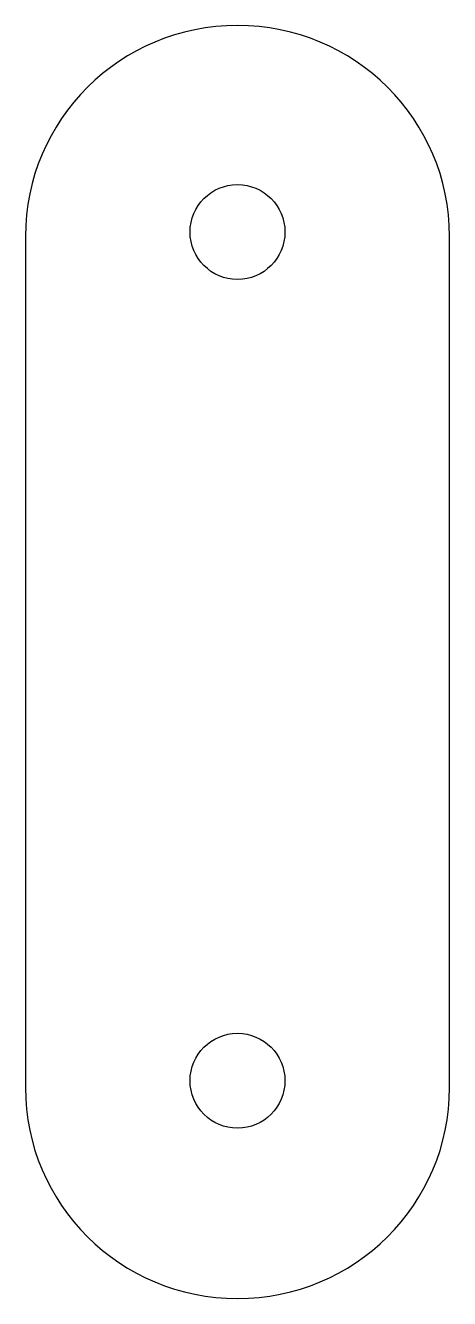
# Model space of a CAD drawing. Header units: millimetres. Extents: x -10.6 to 9.4, y -0.3 to 59.7.
import ezdxf

# ---------------------------------------------------------------- set-up
doc = ezdxf.new("R2010")
doc.units = ezdxf.units.MM
doc.header["$MEASUREMENT"] = 0
doc.layers.add('Default', color=178, linetype='Continuous', true_color=0x000000)

msp = doc.modelspace()

# ---------------------------------------------------------------- linework, layer by layer
at = {"layer": 'Default', "color": 178, "true_color": 0x000000}
for p, q in [((-10.57, 49.795), (-10.57, 9.676)), ((9.43, 9.676), (9.43, 49.795))]:
    msp.add_line(p, q, dxfattribs=at)
at = {"layer": 'Default'}
for centre in [(-0.57, 50), (-0.57, 10)]:
    msp.add_circle(centre, 2.236, dxfattribs=at)
at = {"layer": 'Default', "color": 178, "true_color": 0x000000}
for points in [[(-0.57, 59.735), (-6.093, 59.735), (-10.57, 55.285), (-10.57, 49.795)], [(9.43, 49.795), (9.43, 55.285), (4.953, 59.735), (-0.57, 59.735)], [(-10.57, 9.676), (-10.57, 4.186), (-6.093, -0.265), (-0.57, -0.265)], [(-0.57, -0.265), (4.953, -0.265), (9.43, 4.186), (9.43, 9.676)]]:
    msp.add_open_spline(points, degree=3, dxfattribs=at)

doc.saveas('drawing.dxf')
